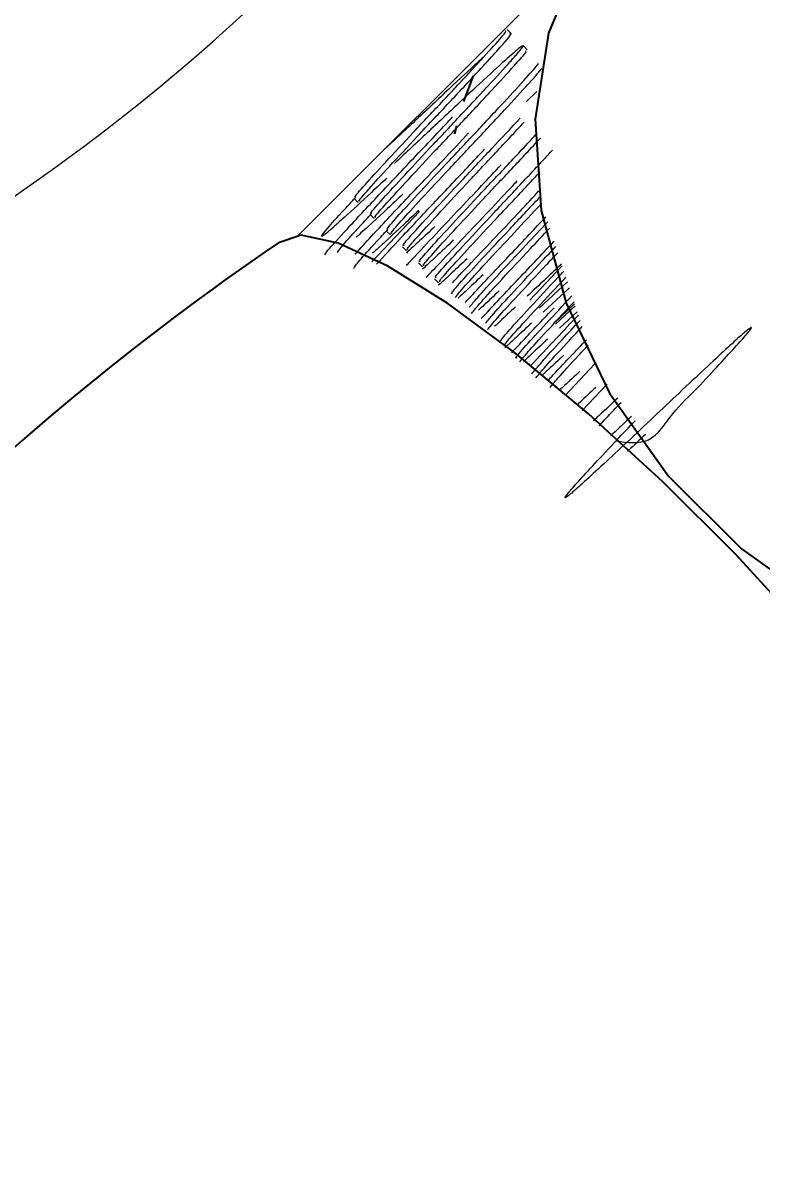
# Model space of a CAD drawing. Header units: millimetres. Extents: x -635 to 515, y -448 to 489.
# Drawn here: x 145.48 to 158.47, y -353.64 to -333.35 of the extents above; entities that cross this region are included whole.
import ezdxf

# ---------------------------------------------------------------- set-up
doc = ezdxf.new("R2010")
doc.units = ezdxf.units.MM
doc.header["$PDSIZE"] = -1
doc.dimstyles.new('ISO-25', dxfattribs={"dimtxt": 2.5, "dimasz": 2.5, "dimexe": 1.25, "dimexo": 0.625, "dimtad": 1, "dimtxsty": 'Standard', "dimcen": 2.5, "dimadec": 0, "dimazin": 0, "dimtfac": 1, "dimtmove": 0, "dimatfit": 3, "dimfxl": 0, "dimarcsym": 0})

# ---------------------------------------------------------------- blocks, each defined once
blk = doc.blocks.new('*D4')
at = {"color": 0, "lineweight": -2, "transparency": 16777216}
for p, q in [((-200.654, -72.75), (-224.205, -100.64)), ((-221.037, -102.007), (-34.947, -259.146)), ((159.588, -423.416), (-26.502, -266.277)), ((185.016, -398.421), (161.465, -426.311))]:
    blk.add_line(p, q, dxfattribs=at)
at = {"color": 0, "transparency": 16777216}
for points in [[(-220.682, -101.586), (-221.392, -102.427), (-223.56, -99.876)], [(159.943, -422.996), (159.233, -423.837), (162.11, -425.547)]]:
    blk.add_solid(points, dxfattribs=at)
at = {"layer": 'Defpoints', "color": 0, "transparency": 16777216}
for p in [(-200.009, -71.986), (-223.56, -99.876), (185.661, -397.657)]:
    blk.add_point(p, dxfattribs=at)
at = {"color": 0, "transparency": 16777216, "insert": (-30.725, -262.712), "char_height": 3.5, "attachment_point": 5}
blk.add_mtext('504,78', dxfattribs=at)

msp = doc.modelspace()

# ---------------------------------------------------------------- linework, layer by layer
at = {"color": 144, "linetype": 'Continuous', "lineweight": 18}
for p, q in [((155.382, -332.024), (150.323, -337.083)), ((154.06, -333.538), (153.99, -333.467)), ((154.343, -333.821), (154.272, -333.75)), ((154.515, -334.558), (154.333, -334.732)), ((151.303, -336.437), (151.373, -336.508)), ((151.585, -336.72), (151.656, -336.791)), ((152.453, -336.664), (151.612, -337.551)), ((151.868, -337.003), (151.939, -337.074)), ((152.151, -337.286), (152.222, -337.356)), ((152.434, -337.568), (152.505, -337.639)), ((154.391, -338.223), (154.959, -337.623)), ((152.717, -337.851), (152.788, -337.922)), ((155.051, -337.904), (154.556, -338.366)), ((155.086, -338.009), (154.627, -338.437)), ((155.178, -338.29), (154.814, -338.634)), ((155.189, -338.322), (154.839, -338.649)), ((155.223, -338.427), (154.909, -338.719)), ((155.015, -339.895), (155.527, -339.35)), ((155.311, -340.163), (155.748, -339.699))]:
    msp.add_line(p, q, dxfattribs=at)
at = {"color": 7, "linetype": 'Continuous', "lineweight": 25}
for p, q in [((153.395, -334.283), (153.223, -334.731)), ((153.1, -335.157), (153.066, -335.305))]:
    msp.add_line(p, q, dxfattribs=at)
at = {"color": 7, "linetype": 'Continuous', "lineweight": 25, "flags": 128}
for points in [[(156.153, -331.035), (155.282, -332.173), (154.717, -333.529), (154.483, -335.043), (154.588, -336.65), (155.03, -338.278), (155.788, -339.857), (156.829, -341.319), (158.108, -342.598), (159.57, -343.639), (161.149, -344.397), (162.694, -344.824)], [(162.212, -349.454), (162.345, -349.053), (162.205, -348.403), (161.798, -347.53), (161.142, -346.475), (160.265, -345.282), (159.205, -344.004), (158.01, -342.697), (156.73, -341.418), (155.423, -340.222), (154.145, -339.163), (152.952, -338.285), (151.897, -337.629), (151.024, -337.222), (150.374, -337.082), (149.973, -337.216)]]:
    msp.add_lwpolyline(points, dxfattribs=at)
at = {"color": 144, "linetype": 'Continuous', "lineweight": 18}
for centre, radius, start, end in [((160.544, -323.042), 28, 315, 135), ((124.483, -306.073), 36.8, 302.6913, 314.7843), ((121.927, -321.959), 48.774, 304.3141, 325.6859)]:
    msp.add_arc(centre, radius, start, end, dxfattribs=at)
at = {"color": 7, "linetype": 'Continuous', "lineweight": 25}
msp.add_arc((177.468, -377.501), 48.774, 124.3141, 145.6859, dxfattribs=at)
at = {"color": 144, "linetype": 'Continuous', "lineweight": 18}
for points, knots in [([(153.373, -334.175), (153.511, -334.024), (153.784, -333.726), (153.988, -333.496), (153.969, -333.495), (153.962, -333.495)], [0, 0, 0, 0, 0.392515, 0.772842, 1, 1, 1, 1]), ([(153.443, -334.246), (153.559, -334.121), (153.663, -334.007), (153.792, -333.865), (153.831, -333.822), (153.9, -333.745), (153.929, -333.712), (154.006, -333.623), (154.041, -333.579), (154.068, -333.533), (154.06, -333.531), (154.032, -333.551)], [0, 0, 0, 0, 0.25, 0.25, 0.375, 0.375, 0.5, 0.5, 0.75, 0.75, 1, 1, 1, 1]), ([(153.656, -334.458), (153.81, -334.291), (153.942, -334.146), (154.091, -333.98), (154.132, -333.934), (154.201, -333.855), (154.228, -333.822), (154.282, -333.75), (154.282, -333.737), (154.206, -333.789), (154.13, -333.852), (153.932, -334.03), (153.798, -334.152), (153.478, -334.447), (153.294, -334.618), (153.012, -334.882), (152.918, -334.971), (152.733, -335.145), (152.642, -335.23), (152.364, -335.491), (152.177, -335.666), (152.01, -335.82)], [0, 0, 0, 0, 0.125, 0.125, 0.1875, 0.1875, 0.25, 0.25, 0.375, 0.375, 0.5, 0.5, 0.625, 0.625, 0.75, 0.75, 0.8125, 0.8125, 0.875, 0.875, 1, 1, 1, 1]), ([(153.726, -334.529), (153.865, -334.377), (154.138, -334.08), (154.342, -333.849), (154.323, -333.849), (154.316, -333.848)], [0, 0, 0, 0, 0.392515, 0.772842, 1, 1, 1, 1]), ([(153.588, -333.94), (153.536, -333.987), (153.356, -334.15), (152.904, -334.571), (152.322, -335.121), (151.975, -335.444), (151.798, -335.608)], [0, 0, 0, 0, 0.119943, 0.418073, 0.704448, 1, 1, 1, 1]), ([(153.938, -334.741), (154.077, -334.59), (154.35, -334.292), (154.554, -334.061), (154.535, -334.061), (154.528, -334.061)], [0, 0, 0, 0, 0.392515, 0.772842, 1, 1, 1, 1]), ([(151.33, -336.41), (151.321, -336.413), (151.291, -336.426), (151.471, -336.218), (151.833, -335.822), (152.33, -335.286), (152.887, -334.698), (153.209, -334.351), (153.373, -334.175)], [0, 0, 0, 0, 0.080019, 0.262948, 0.445877, 0.633593, 0.813907, 1, 1, 1, 1]), ([(151.401, -336.48), (151.392, -336.484), (151.361, -336.497), (151.542, -336.289), (151.903, -335.893), (152.401, -335.357), (152.957, -334.769), (153.28, -334.422), (153.443, -334.246)], [0, 0, 0, 0, 0.080019, 0.262948, 0.445877, 0.633593, 0.813907, 1, 1, 1, 1]), ([(154.009, -334.811), (154.163, -334.645), (154.296, -334.499), (154.445, -334.334), (154.486, -334.288), (154.555, -334.208), (154.582, -334.176), (154.6, -334.151)], [0, 0, 0, 0, 0.5, 0.5, 0.75, 0.75, 1, 1, 1, 1]), ([(151.613, -336.692), (151.604, -336.696), (151.574, -336.709), (151.754, -336.501), (152.116, -336.105), (152.613, -335.569), (153.17, -334.981), (153.492, -334.634), (153.656, -334.458)], [0, 0, 0, 0, 0.080019, 0.262948, 0.445877, 0.633593, 0.813907, 1, 1, 1, 1]), ([(151.684, -336.763), (151.675, -336.767), (151.644, -336.78), (151.825, -336.572), (152.186, -336.176), (152.684, -335.64), (153.24, -335.052), (153.563, -334.705), (153.726, -334.529)], [0, 0, 0, 0, 0.080019, 0.262948, 0.445877, 0.633593, 0.813907, 1, 1, 1, 1]), ([(151.896, -336.975), (151.887, -336.979), (151.856, -336.992), (152.037, -336.784), (152.398, -336.388), (152.896, -335.852), (153.452, -335.264), (153.775, -334.917), (153.938, -334.741)], [0, 0, 0, 0, 0.080019, 0.262948, 0.445877, 0.633593, 0.813907, 1, 1, 1, 1]), ([(151.967, -337.046), (151.957, -337.05), (151.927, -337.062), (152.107, -336.855), (152.469, -336.459), (152.967, -335.923), (153.523, -335.334), (153.845, -334.988), (154.009, -334.811)], [0, 0, 0, 0, 0.080019, 0.262948, 0.445877, 0.633593, 0.813907, 1, 1, 1, 1]), ([(150.799, -337.429), (150.792, -337.425), (150.776, -337.416), (151.101, -337.058), (151.641, -336.476), (152.299, -335.78), (152.81, -335.242), (153.004, -335.032), (153.034, -334.999)], [0, 0, 0, 0, 0.161444, 0.358645, 0.562732, 0.76337, 0.963438, 1, 1, 1, 1]), ([(152.179, -337.258), (152.17, -337.262), (152.139, -337.275), (152.32, -337.067), (152.681, -336.671), (153.179, -336.135), (153.735, -335.546), (154.058, -335.2), (154.221, -335.024)], [0, 0, 0, 0, 0.080019, 0.262948, 0.445877, 0.633593, 0.813907, 1, 1, 1, 1]), ([(152.249, -337.329), (152.24, -337.333), (152.21, -337.345), (152.39, -337.137), (152.752, -336.742), (153.249, -336.206), (153.806, -335.617), (154.128, -335.27), (154.292, -335.094)], [0, 0, 0, 0, 0.080019, 0.262948, 0.445877, 0.633593, 0.813907, 1, 1, 1, 1]), ([(151.322, -337.413), (151.411, -337.315), (151.629, -337.075), (152.199, -336.466), (152.831, -335.802), (153.168, -335.441), (153.315, -335.284)], [0, 0, 0, 0, 0.203791, 0.49788, 0.78072, 1, 1, 1, 1]), ([(152.462, -337.541), (152.452, -337.545), (152.422, -337.557), (152.602, -337.35), (152.964, -336.954), (153.462, -336.418), (154.018, -335.829), (154.34, -335.483), (154.504, -335.306)], [0, 0, 0, 0, 0.080019, 0.262948, 0.445877, 0.633593, 0.813907, 1, 1, 1, 1]), ([(152.532, -337.612), (152.523, -337.615), (152.493, -337.628), (152.673, -337.42), (153.035, -337.024), (153.532, -336.488), (154.089, -335.9), (154.411, -335.553), (154.575, -335.377)], [0, 0, 0, 0, 0.080019, 0.262948, 0.445877, 0.633593, 0.813907, 1, 1, 1, 1]), ([(151.698, -337.593), (151.835, -337.444), (152.13, -337.124), (152.765, -336.45), (153.308, -335.879), (153.537, -335.632), (153.596, -335.568)], [0, 0, 0, 0, 0.272946, 0.586332, 0.893592, 1, 1, 1, 1]), ([(152.744, -337.824), (152.735, -337.828), (152.705, -337.84), (152.885, -337.632), (153.247, -337.237), (153.744, -336.701), (154.301, -336.112), (154.623, -335.765), (154.787, -335.589)], [0, 0, 0, 0, 0.080019, 0.262948, 0.445877, 0.633593, 0.813907, 1, 1, 1, 1]), ([(152.222, -337.614), (152.24, -337.594), (152.367, -337.457), (152.678, -337.125), (153.112, -336.666), (153.536, -336.219), (153.775, -335.964), (153.886, -335.844)], [0, 0, 0, 0, 0.042856, 0.296492, 0.54288, 0.786153, 1, 1, 1, 1]), ([(151.874, -336.081), (151.783, -336.165), (151.501, -336.43), (151.116, -336.783), (150.788, -337.079), (150.748, -337.096), (150.727, -337.104)], [0, 0, 0, 0, 0.1374512, 0.4296494, 0.7103274, 1, 1, 1, 1]), ([(152.569, -337.828), (152.648, -337.743), (152.849, -337.527), (153.237, -337.115), (153.675, -336.654), (153.999, -336.31), (154.142, -336.156), (154.168, -336.128)], [0, 0, 0, 0, 0.168629, 0.429705, 0.681574, 0.942803, 1, 1, 1, 1]), ([(152.815, -337.894), (152.806, -337.898), (152.776, -337.911), (152.956, -337.703), (153.318, -337.307), (153.814, -336.773), (154.27, -336.291), (154.502, -336.042), (154.574, -335.965)], [0, 0, 0, 0, 0.089416, 0.293826, 0.498236, 0.707995, 0.909484, 1, 1, 1, 1]), ([(153.032, -337.917), (153.142, -337.8), (153.383, -337.542), (153.801, -337.103), (154.216, -336.663), (154.444, -336.418), (154.55, -336.305)], [0, 0, 0, 0, 0.2229798, 0.4919337, 0.7647459, 1, 1, 1, 1]), ([(150.727, -337.104), (150.75, -337.068), (150.797, -336.997), (151.044, -336.724), (151.262, -336.489), (151.327, -336.419)], [0, 0, 0, 0, 0.419685, 0.826338, 1, 1, 1, 1]), ([(152.156, -336.363), (152.067, -336.447), (151.788, -336.709), (151.487, -336.987), (151.364, -337.096), (151.339, -337.118)], [0, 0, 0, 0, 0.273547, 0.855062, 1, 1, 1, 1]), ([(153.027, -338.107), (153.018, -338.11), (152.988, -338.123), (153.168, -337.915), (153.529, -337.52), (154.029, -336.982), (154.387, -336.602), (154.562, -336.417)], [0, 0, 0, 0, 0.098524, 0.323759, 0.548993, 0.78012, 1, 1, 1, 1]), ([(153.083, -338.176), (153.129, -338.119), (153.221, -338.003), (153.605, -337.586), (154.087, -337.066), (154.434, -336.698), (154.597, -336.525)], [0, 0, 0, 0, 0.254054, 0.508108, 0.768809, 1, 1, 1, 1]), ([(151.01, -337.387), (151.033, -337.351), (151.08, -337.28), (151.327, -337.007), (151.545, -336.772), (151.61, -336.702)], [0, 0, 0, 0, 0.4196847, 0.8263379, 1, 1, 1, 1]), ([(152.439, -336.646), (152.35, -336.73), (152.071, -336.992), (151.77, -337.27), (151.647, -337.379), (151.622, -337.401)], [0, 0, 0, 0, 0.273547, 0.855062, 1, 1, 1, 1]), ([(152.722, -336.929), (152.63, -337.016), (152.441, -337.194), (152.295, -337.327), (152.22, -337.396)], [0, 0, 0, 0, 0.485473, 1, 1, 1, 1]), ([(153.253, -338.266), (153.264, -338.255), (153.442, -338.063), (153.922, -337.555), (154.431, -337.02), (154.637, -336.797), (154.674, -336.757)], [0, 0, 0, 0, 0.026899, 0.470544, 0.906682, 1, 1, 1, 1]), ([(153.329, -338.348), (153.368, -338.3), (153.453, -338.193), (153.818, -337.797), (154.266, -337.314), (154.577, -336.984), (154.704, -336.849)], [0, 0, 0, 0, 0.228106, 0.510076, 0.799424, 1, 1, 1, 1]), ([(151.292, -337.67), (151.316, -337.633), (151.363, -337.562), (151.61, -337.29), (151.827, -337.055), (151.892, -336.985)], [0, 0, 0, 0, 0.419685, 0.826338, 1, 1, 1, 1]), ([(153.366, -338.459), (153.412, -338.402), (153.504, -338.286), (153.888, -337.869), (154.325, -337.397), (154.624, -337.08), (154.74, -336.957)], [0, 0, 0, 0, 0.272385, 0.544769, 0.824281, 1, 1, 1, 1]), ([(153.051, -337.169), (152.943, -337.271), (152.737, -337.465), (152.578, -337.61), (152.503, -337.679)], [0, 0, 0, 0, 0.525161, 1, 1, 1, 1]), ([(153.537, -338.549), (153.632, -338.447), (153.91, -338.148), (154.401, -337.633), (154.706, -337.307), (154.816, -337.19)], [0, 0, 0, 0, 0.251079, 0.730209, 1, 1, 1, 1]), ([(153.612, -338.631), (153.65, -338.583), (153.736, -338.476), (154.102, -338.079), (154.504, -337.645), (154.767, -337.366), (154.846, -337.281)], [0, 0, 0, 0, 0.246519, 0.55125, 0.863955, 1, 1, 1, 1]), ([(153.288, -337.495), (153.196, -337.581), (153.006, -337.76), (152.861, -337.893), (152.786, -337.961)], [0, 0, 0, 0, 0.485473, 1, 1, 1, 1]), ([(153.649, -338.742), (153.695, -338.684), (153.787, -338.569), (154.171, -338.151), (154.563, -337.728), (154.814, -337.461), (154.882, -337.39)], [0, 0, 0, 0, 0.293566, 0.587133, 0.888381, 1, 1, 1, 1]), ([(153.861, -338.954), (153.907, -338.897), (153.999, -338.781), (154.384, -338.363), (154.742, -337.976), (154.956, -337.748), (154.989, -337.714)], [0, 0, 0, 0, 0.311749, 0.623497, 0.943403, 1, 1, 1, 1]), ([(154.948, -337.59), (154.926, -337.61), (154.713, -337.811), (154.518, -337.992), (154.344, -338.154)], [0, 0, 0, 0, 0.101321, 1, 1, 1, 1]), ([(153.571, -337.778), (153.478, -337.865), (153.313, -338.02), (153.185, -338.137), (153.129, -338.189)], [0, 0, 0, 0, 0.558809, 1, 1, 1, 1]), ([(153.931, -339.025), (153.977, -338.967), (154.069, -338.852), (154.455, -338.433), (154.801, -338.059), (155.004, -337.844), (155.024, -337.822)], [0, 0, 0, 0, 0.31832, 0.636641, 0.96329, 1, 1, 1, 1]), ([(153.854, -338.06), (153.76, -338.148), (153.625, -338.275), (153.521, -338.371), (153.489, -338.4)], [0, 0, 0, 0, 0.693315, 1, 1, 1, 1]), ([(154.159, -339.238), (154.149, -339.242), (154.119, -339.255), (154.301, -339.046), (154.647, -338.666), (154.973, -338.316), (155.131, -338.147)], [0, 0, 0, 0, 0.129722, 0.426277, 0.722832, 1, 1, 1, 1]), ([(154.136, -338.343), (154.043, -338.431), (153.908, -338.558), (153.804, -338.654), (153.772, -338.683)], [0, 0, 0, 0, 0.693315, 1, 1, 1, 1]), ([(154.072, -339.148), (154.146, -339.068), (154.36, -338.837), (154.635, -338.547), (154.816, -338.357)], [0, 0, 0, 0, 0.344283, 1, 1, 1, 1]), ([(154.214, -339.308), (154.261, -339.25), (154.354, -339.134), (154.711, -338.744), (155.023, -338.41), (155.167, -338.255)], [0, 0, 0, 0, 0.349419, 0.698837, 1, 1, 1, 1]), ([(154.397, -339.386), (154.547, -339.225), (154.813, -338.94), (155.112, -338.624), (155.243, -338.487)], [0, 0, 0, 0, 0.563217, 1, 1, 1, 1]), ([(154.419, -338.626), (154.327, -338.713), (154.151, -338.878), (154.017, -339.002), (153.953, -339.06)], [0, 0, 0, 0, 0.526011, 1, 1, 1, 1]), ([(154.426, -339.52), (154.473, -339.462), (154.567, -339.345), (154.893, -338.988), (155.167, -338.695), (155.274, -338.58)], [0, 0, 0, 0, 0.378258, 0.756515, 1, 1, 1, 1]), ([(154.497, -339.591), (154.544, -339.532), (154.638, -339.415), (154.954, -339.07), (155.215, -338.79), (155.309, -338.689)], [0, 0, 0, 0, 0.388958, 0.777917, 1, 1, 1, 1]), ([(155.904, -340.699), (156.108, -340.727), (156.531, -340.784), (156.892, -340.188), (157.346, -339.767), (157.731, -339.338), (158.038, -339.009), (158.237, -338.785), (158.311, -338.684), (158.249, -338.718), (158.06, -338.882), (157.76, -339.158), (157.364, -339.526), (156.911, -339.952), (156.442, -340.398), (155.986, -340.827), (155.58, -341.205), (155.267, -341.492), (155.065, -341.67), (154.988, -341.719), (155.047, -341.633), (155.232, -341.423), (155.527, -341.103), (155.874, -340.73), (156.131, -340.458), (156.239, -340.343)], [0, 0, 0, 0, 0.040276, 0.083483, 0.127267, 0.172327, 0.21675, 0.259636, 0.304141, 0.349181, 0.392846, 0.436154, 0.4811, 0.525817, 0.568783, 0.612934, 0.658023, 0.702128, 0.745117, 0.789862, 0.83479, 0.878051, 0.92177, 0.966819, 1, 1, 1, 1]), ([(154.702, -338.909), (154.609, -338.996), (154.452, -339.144), (154.331, -339.255), (154.281, -339.301)], [0, 0, 0, 0, 0.589485, 1, 1, 1, 1]), ([(154.719, -339.626), (154.76, -339.581), (154.953, -339.374), (155.195, -339.119), (155.385, -338.919)], [0, 0, 0, 0, 0.215358, 1, 1, 1, 1]), ([(154.743, -339.762), (154.783, -339.713), (154.87, -339.605), (155.136, -339.315), (155.358, -339.076), (155.416, -339.014)], [0, 0, 0, 0, 0.374222, 0.836811, 1, 1, 1, 1]), ([(154.985, -339.192), (154.892, -339.28), (154.752, -339.411), (154.645, -339.509), (154.61, -339.542)], [0, 0, 0, 0, 0.670381, 1, 1, 1, 1]), ([(155.268, -339.475), (155.174, -339.563), (155.044, -339.686), (154.943, -339.778), (154.915, -339.804)], [0, 0, 0, 0, 0.719182, 1, 1, 1, 1]), ([(155.551, -339.757), (155.457, -339.846), (155.332, -339.963), (155.236, -340.052), (155.212, -340.073)], [0, 0, 0, 0, 0.754855, 1, 1, 1, 1]), ([(155.936, -339.945), (155.805, -340.068), (155.649, -340.215), (155.529, -340.325), (155.51, -340.343)], [0, 0, 0, 0, 0.842355, 1, 1, 1, 1]), ([(155.608, -340.431), (155.666, -340.369), (155.782, -340.245), (155.924, -340.095), (155.994, -340.021)], [0, 0, 0, 0, 0.507624, 1, 1, 1, 1]), ([(156.179, -340.264), (156.062, -340.375), (155.927, -340.502), (155.822, -340.599), (155.807, -340.612)], [0, 0, 0, 0, 0.86486, 1, 1, 1, 1]), ([(156.423, -340.584), (156.32, -340.681), (156.204, -340.79), (156.114, -340.873), (156.105, -340.881)], [0, 0, 0, 0, 0.8952204, 1, 1, 1, 1])]:
    msp.add_open_spline(points, degree=3, knots=knots, dxfattribs=at)

# ---------------------------------------------------------------- dimensions: what is measured, and where the dimension line sits
dim = msp.add_aligned_dim(p1=(185.661, -397.657), p2=(-200.009, -71.986), distance=36.503, dimstyle='ISO-25', override={"dimtxt": 3.5, "dimasz": 3.302, "dimexe": 1, "dimexo": 1, "dimgap": 1.524, "dimtih": 1, "dimtoh": 1, "dimzin": 1, "dimadec": 2, "dimtzin": 1})
dim.commit()
dim.dimension.update_dxf_attribs({"geometry": '*D4', "text_midpoint": (-30.725, -262.712)})

doc.saveas('drawing.dxf')
